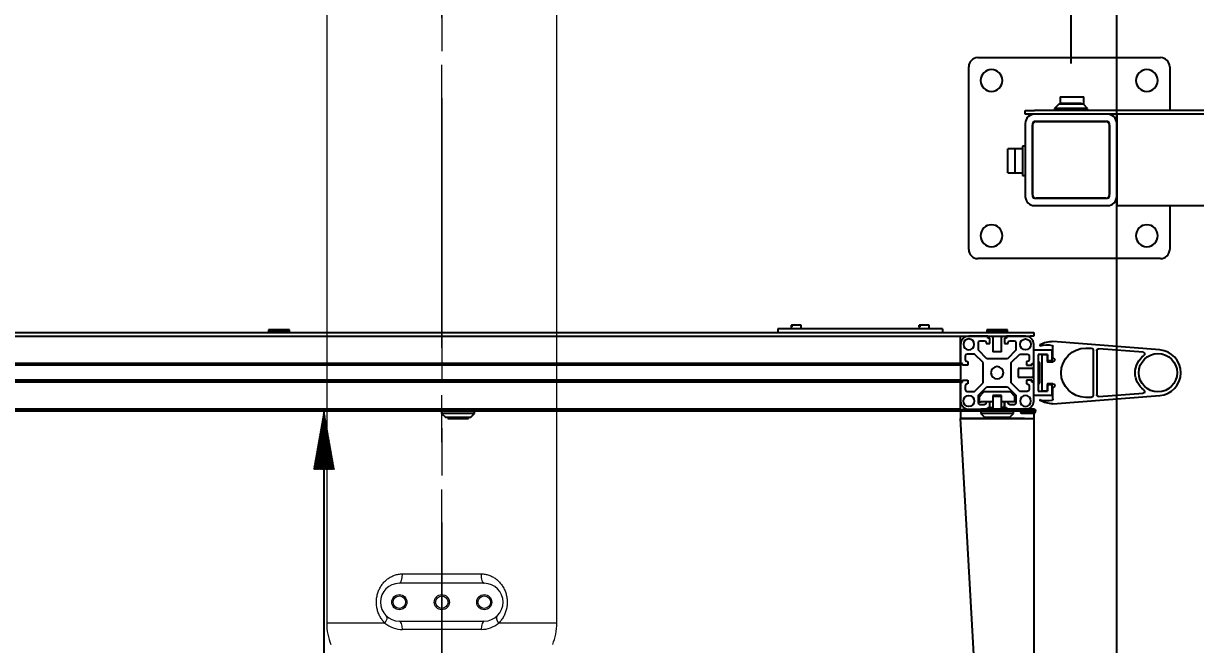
# Model space of a CAD drawing. Header units: millimetres. Extents: x 10462777 to 22643323, y 453826 to 1389191.
# Drawn here: x 11268911 to 11269532, y 585412 to 585741 of the extents above; entities that cross this region are included whole.
import ezdxf

# ---------------------------------------------------------------- set-up
doc = ezdxf.new("R2010")
doc.units = ezdxf.units.MM
doc.header["$LTSCALE"] = 200
doc.header["$MEASUREMENT"] = 0
doc.header["$PDMODE"] = 35
doc.header["$PDSIZE"] = -5
for name, pattern in [('CENTER', [2, 1.25, -0.25, 0.25, -0.25]), ('CENTER2', [1.125, 0.75, -0.125, 0.125, -0.125]), ('HIDDEN_KS1', [0.26, 0.18, -0.08])]:
    doc.linetypes.add(name, pattern=pattern)
doc.layers.get('DEFPOINTS').update_dxf_attribs({"linetype": 'CONTINUOUS'})
for name, color, linetype in [('1', 1, 'CENTER'), ('3', 3, 'HIDDEN_KS1'), ('DV1_DEFAULT', 7, 'CONTINUOUS')]:
    doc.layers.add(name, color=color, linetype=linetype)
doc.layers.add('LAYOUT', color=8, linetype='CONTINUOUS', lineweight=25)
doc.styles.add('iso-1', font='isocp.shx')
doc.styles.get("Standard").update_dxf_attribs({"font": 'SYMBOL'})
doc.dimstyles.get("Standard").update_dxf_attribs({"dimtxt": 1, "dimasz": 0.18, "dimexe": 0.18, "dimexo": 0.0625, "dimgap": 0.5, "dimtad": 1, "dimzin": 0, "dimdsep": 46, "dimtxsty": 'Standard', "dimcen": 0.09, "dimadec": 0, "dimazin": 0, "dimtfac": 1, "dimtofl": 0, "dimtmove": 2, "dimatfit": 3, "dimfxl": 1, "dimtolj": 1, "dimtzin": 0, "dimarcsym": 0})

# ---------------------------------------------------------------- blocks, each defined once
blk = doc.blocks.new('*D404')
at = {"layer": '1', "color": 152, "linetype": 'Continuous', "lineweight": -2, "transparency": 16777216}
for p, q in [((11268255.86, 585719.6), (11268255.86, 586115.66)), ((11269490.57, 585081.9), (11269490.57, 586115.66))]:
    blk.add_line(p, q, dxfattribs=at)
at = {"layer": '1', "color": 27, "linetype": 'Continuous', "lineweight": -2, "transparency": 16777216}
blk.add_line((11268286.6, 586084.92), (11269459.82, 586084.92), dxfattribs=at)
at = {"layer": '1', "color": 27, "linetype": 'Continuous', "transparency": 16777216}
for points in [[(11268286.6, 586090.04), (11268286.6, 586079.79), (11268255.86, 586084.92)], [(11269459.82, 586090.04), (11269459.82, 586079.79), (11269490.57, 586084.92)]]:
    blk.add_solid(points, dxfattribs=at)
at = {"layer": 'DEFPOINTS', "color": 0, "linetype": 'Continuous', "transparency": 16777216}
for p in [(11269490.57, 586084.92), (11268255.86, 585704.23), (11269490.57, 585066.53)]:
    blk.add_point(p, dxfattribs=at)
at = {"layer": '1', "color": 23, "linetype": 'Continuous', "lineweight": -3, "transparency": 16777216, "insert": (11268873.21, 586118.81), "char_height": 33.894, "attachment_point": 5, "style": 'iso-1'}
blk.add_mtext('\\A1;\\C23;1275', dxfattribs=at)
blk = doc.blocks.new('*D409')
at = {"layer": '1', "color": 152, "linetype": 'Continuous', "lineweight": -2, "transparency": 16777216}
for p, q in [((11269466.36, 585719.6), (11269466.36, 585956.41)), ((11269490.57, 585081.9), (11269490.57, 585956.41))]:
    blk.add_line(p, q, dxfattribs=at)
at = {"layer": '1', "color": 27, "linetype": 'Continuous', "lineweight": -2, "transparency": 16777216}
for p, q in [((11269435.61, 585925.66), (11269331.42, 585925.66)), ((11269490.57, 585925.66), (11269466.36, 585925.66)), ((11269521.32, 585925.66), (11269552.06, 585925.66))]:
    blk.add_line(p, q, dxfattribs=at)
at = {"layer": '1', "color": 27, "linetype": 'Continuous', "transparency": 16777216}
for points in [[(11269435.61, 585930.79), (11269435.61, 585920.54), (11269466.36, 585925.66)], [(11269521.32, 585930.79), (11269521.32, 585920.54), (11269490.57, 585925.66)]]:
    blk.add_solid(points, dxfattribs=at)
at = {"layer": 'DEFPOINTS', "color": 0, "linetype": 'Continuous', "transparency": 16777216}
for p in [(11269490.57, 585925.66), (11269466.36, 585704.23), (11269490.57, 585066.53)]:
    blk.add_point(p, dxfattribs=at)
at = {"layer": '1', "color": 23, "linetype": 'Continuous', "lineweight": -3, "transparency": 16777216, "insert": (11269368.14, 585959.56), "char_height": 33.894, "attachment_point": 5, "style": 'iso-1'}
blk.add_mtext('\\A1;\\C23;25', dxfattribs=at)
blk = doc.blocks.new('*D410')
at = {"layer": '1', "color": 152, "linetype": 'Continuous', "lineweight": -2, "transparency": 16777216}
for p, q in [((11269490.57, 585081.9), (11269490.57, 586115.66)), ((11269853.72, 585719.6), (11269853.72, 586115.66))]:
    blk.add_line(p, q, dxfattribs=at)
at = {"layer": '1', "color": 27, "linetype": 'Continuous', "lineweight": -2, "transparency": 16777216}
blk.add_line((11269822.97, 586084.92), (11269521.32, 586084.92), dxfattribs=at)
at = {"layer": '1', "color": 27, "linetype": 'Continuous', "transparency": 16777216}
for points in [[(11269521.32, 586090.04), (11269521.32, 586079.79), (11269490.57, 586084.92)], [(11269822.97, 586090.04), (11269822.97, 586079.79), (11269853.72, 586084.92)]]:
    blk.add_solid(points, dxfattribs=at)
at = {"layer": 'DEFPOINTS', "color": 0, "linetype": 'Continuous', "transparency": 16777216}
for p in [(11269490.57, 586084.92), (11269853.72, 585704.23), (11269490.57, 585066.53)]:
    blk.add_point(p, dxfattribs=at)
at = {"layer": '1', "color": 23, "linetype": 'Continuous', "lineweight": -3, "transparency": 16777216, "insert": (11269672.14, 586118.81), "char_height": 33.894, "attachment_point": 5, "style": 'iso-1'}
blk.add_mtext('\\A1;\\C23;375', dxfattribs=at)
blk = doc.blocks.new('r710ic')
at = {"layer": 'DV1_DEFAULT', "color": 7, "linetype": 'Continuous', "lineweight": 0}
for p, q in [((272928.46, 104293.63), (272522.87, 104293.63)), ((272928.46, 104293.63), (272928.46, 104262.76)), ((272907.37, 104255.13), (272907.37, 104232.63)), ((272927.37, 104210.13), (272927.37, 104255.13)), ((272902.37, 104211.83), (272902.37, 104253.42)), ((272931.81, 104253.43), (272931.81, 104211.83)), ((272907.37, 104232.63), (272907.37, 104210.13)), ((272928.46, 104202.5), (272928.46, 104171.63)), ((272522.87, 104171.63), (272928.46, 104171.63))]:
    blk.add_line(p, q, dxfattribs=at)
at = {"layer": 'DV1_DEFAULT', "color": 1, "linetype": 'CENTER2', "lineweight": 0}
for p, q in [((274132.55, 104232.63), (269847.55, 104232.63)), ((269950.18, 104232.63), (274235.19, 104232.63))]:
    blk.add_line(p, q, dxfattribs=at)
at = {"layer": 'DV1_DEFAULT', "color": 7, "linetype": 'Continuous', "lineweight": 0}
for centre, radius in [((272917.37, 104255.13), 4), ((272917.37, 104255.13), 3.32), ((272917.37, 104232.63), 4), ((272917.37, 104232.63), 3.32), ((272917.37, 104210.13), 4), ((272917.37, 104210.13), 3.32)]:
    blk.add_circle(centre, radius, dxfattribs=at)
for centre, radius, start, end in [((272928.46, 104263.63), 30, 67.70637, 90), ((272917.37, 104255.13), 10, 0, 180), ((272917.32, 104253.49), 14.49, 359.74913, 39.7754), ((272917.34, 104211.76), 14.47, 320.19608, 0.27939), ((272917.37, 104210.13), 10, 180, 0), ((272928.46, 104201.63), 30, 270, 292.29363)]:
    blk.add_arc(centre, radius, start, end, dxfattribs=at)
for centre, major_axis, ratio, start_param, end_param in [((272928.46, 104265.23), (-3.7, -3.37), 0.387213, 0, 1.231686), ((272902.37, 104255.13), (-5, 0), 0.340909, 1.570796, 3.141593), ((272932.37, 104255.13), (-5, 0), 0.342045, 0, 1.458813), ((272902.37, 104210.13), (-5, 0), 0.340909, 3.141593, 4.712389), ((272932.37, 104210.13), (-5, 0), 0.342045, 4.824372, 6.283185), ((272928.46, 104200.03), (3.7, -3.37), 0.387213, 1.909906, 3.141593)]:
    blk.add_ellipse(centre, major_axis=major_axis, ratio=ratio, start_param=start_param, end_param=end_param, dxfattribs=at)
for points, knots in [([(272902.37, 104253.42), (272902.37, 104254.15), (272902.43, 104254.86), (272902.66, 104256.25), (272902.84, 104256.93), (272903.18, 104257.93), (272903.31, 104258.26), (272903.59, 104258.91), (272903.74, 104259.22), (272904.23, 104260.15), (272904.6, 104260.74), (272905.45, 104261.86), (272905.91, 104262.4), (272906.92, 104263.4), (272907.46, 104263.86), (272908.33, 104264.49), (272908.62, 104264.69), (272909.24, 104265.08), (272909.56, 104265.26), (272910.53, 104265.78), (272911.2, 104266.08), (272912.59, 104266.58), (272913.31, 104266.79), (272914.42, 104267.02), (272914.8, 104267.09), (272915.56, 104267.19), (272915.93, 104267.23), (272917.07, 104267.3), (272917.83, 104267.3), (272918.97, 104267.21), (272919.36, 104267.17), (272920.11, 104267.06), (272920.49, 104266.99), (272921.59, 104266.75), (272922.31, 104266.53), (272923.36, 104266.14), (272923.7, 104266), (272924.37, 104265.69), (272924.7, 104265.52), (272925.66, 104265), (272926.27, 104264.6), (272927.13, 104263.95), (272927.41, 104263.73), (272927.95, 104263.26), (272928.21, 104263.01), (272928.46, 104262.76)], [0, 0, 0, 0, 0.0625, 0.0625, 0.125, 0.125, 0.15625, 0.15625, 0.1875, 0.1875, 0.25, 0.25, 0.3125, 0.3125, 0.375, 0.375, 0.40625, 0.40625, 0.4375, 0.4375, 0.5, 0.5, 0.5625, 0.5625, 0.59375, 0.59375, 0.625, 0.625, 0.6875, 0.6875, 0.71875, 0.71875, 0.75, 0.75, 0.8125, 0.8125, 0.84375, 0.84375, 0.875, 0.875, 0.9375, 0.9375, 0.96875, 0.96875, 1, 1, 1, 1]), ([(272928.46, 104202.5), (272927.96, 104201.99), (272927.43, 104201.53), (272926.57, 104200.88), (272926.28, 104200.68), (272925.67, 104200.28), (272925.36, 104200.09), (272924.39, 104199.56), (272923.72, 104199.26), (272922.34, 104198.74), (272921.63, 104198.52), (272920.52, 104198.27), (272920.14, 104198.2), (272919.39, 104198.09), (272919.01, 104198.05), (272917.88, 104197.96), (272917.12, 104197.95), (272915.98, 104198.02), (272915.59, 104198.06), (272914.84, 104198.16), (272914.46, 104198.23), (272913.35, 104198.46), (272912.63, 104198.66), (272911.58, 104199.04), (272911.23, 104199.18), (272910.55, 104199.48), (272910.22, 104199.64), (272909.25, 104200.16), (272908.64, 104200.54), (272907.48, 104201.39), (272906.92, 104201.86), (272905.92, 104202.85), (272905.46, 104203.38), (272904.82, 104204.22), (272904.63, 104204.51), (272904.25, 104205.1), (272904.07, 104205.41), (272903.58, 104206.34), (272903.3, 104206.98), (272902.84, 104208.3), (272902.67, 104208.98), (272902.49, 104210.04), (272902.44, 104210.39), (272902.38, 104211.11), (272902.37, 104211.47), (272902.37, 104211.83)], [0, 0, 0, 0, 0.0625, 0.0625, 0.09375, 0.09375, 0.125, 0.125, 0.1875, 0.1875, 0.25, 0.25, 0.28125, 0.28125, 0.3125, 0.3125, 0.375, 0.375, 0.40625, 0.40625, 0.4375, 0.4375, 0.5, 0.5, 0.53125, 0.53125, 0.5625, 0.5625, 0.625, 0.625, 0.6875, 0.6875, 0.75, 0.75, 0.78125, 0.78125, 0.8125, 0.8125, 0.875, 0.875, 0.9375, 0.9375, 0.96875, 0.96875, 1, 1, 1, 1])]:
    blk.add_open_spline(points, degree=3, knots=knots, dxfattribs=at)
at = {"layer": 'LAYOUT', "color": 3}
blk.add_circle((272041.37, 104232.63), 2050.12, dxfattribs=at)

msp = doc.modelspace()

# ---------------------------------------------------------------- hatches: boundary and pattern name
at = {"layer": '1', "linetype": 'Continuous'}
h = msp.add_hatch(dxfattribs=at)
h.set_pattern_fill('ANSI31', color=27, scale=0.19368, angle=45, style=0, pattern_type=0)
h.set_pattern_definition([(45, (11264546.22931, 582402.56258), (-0.1369525464, 0.1369525464), [])])
h.paths.add_polyline_path([(11269070.58714, 585535.35656), (11269076.00862, 585504.60986), (11269065.16566, 585504.60982)], flags=0)

# ---------------------------------------------------------------- linework, layer by layer
at = {"layer": '1', "color": 27, "linetype": 'Continuous'}
msp.add_line((11269070.58714, 584566.95582), (11269070.58714, 585535.35656), dxfattribs=at)
at = {"layer": '3', "color": 252, "linetype": 'Continuous'}
for p, q in [((11269416.97026, 585722.74598), (11269513.81034, 585722.74598)), ((11269412.12826, 585621.0639), (11269412.12826, 585717.90397)), ((11269518.65234, 585717.90397), (11269518.65234, 585694.66084)), ((11269442.14868, 585692.72555), (11269442.14868, 585694.66236)), ((11269442.14868, 585694.66236), (11269446.99069, 585694.66236)), ((11269446.99069, 585692.72555), (11269442.14868, 585692.72555)), ((11269873.08701, 585694.66236), (11269446.99069, 585694.66236)), ((11269873.08701, 585692.72555), (11269446.99069, 585692.72555)), ((11269485.72672, 585692.72555), (11269446.99069, 585692.72555)), ((11269490.56872, 585692.72555), (11269490.56872, 585687.88355)), ((11269442.14868, 585687.88355), (11269442.14868, 585649.14752)), ((11269446.02229, 585687.88355), (11269446.02229, 585649.14752)), ((11269446.02229, 585650.11592), (11269446.02229, 585686.91515)), ((11269485.72672, 585688.85195), (11269446.99069, 585688.85195)), ((11269447.95909, 585688.85195), (11269484.75832, 585688.85195)), ((11269486.69512, 585649.14752), (11269486.69512, 585687.88355)), ((11269486.69512, 585686.91515), (11269486.69512, 585650.11592)), ((11269490.56872, 585687.88355), (11269490.56872, 585649.14752)), ((11269490.56872, 585649.14752), (11269490.56872, 585687.88355)), ((11269446.99069, 585648.17912), (11269485.72672, 585648.17912)), ((11269484.75832, 585648.17912), (11269447.95909, 585648.17912)), ((11269490.56872, 585649.14752), (11269490.56872, 585644.30552)), ((11269446.99069, 585644.30552), (11269485.72672, 585644.30552)), ((11269490.56872, 585644.30552), (11269692.55593, 585644.30552)), ((11269518.65234, 585644.30552), (11269518.65234, 585621.0639)), ((11269513.81034, 585616.2219), (11269416.97026, 585616.2219)), ((11269398.17716, 585578.93847), (11269311.02109, 585578.93847)), ((11269311.02109, 585578.93847), (11269311.02109, 585577.00166)), ((11269398.17716, 585578.93847), (11269398.17716, 585577.00166)), ((11268280.07522, 585577.00166), (11269444.66039, 585577.00166)), ((11268280.07522, 585575.06486), (11269444.66039, 585575.06486)), ((11269407.86117, 585570.70706), (11269407.86117, 585575.06486)), ((11269422.29034, 585575.06486), (11269412.21897, 585575.06486)), ((11269418.27147, 585572.64386), (11269420.35353, 585572.64386)), ((11269422.29034, 585574.09646), (11269422.29034, 585575.06486)), ((11269423.25874, 585574.09646), (11269422.29034, 585574.09646)), ((11269423.25874, 585571.19126), (11269423.25874, 585574.09646)), ((11269431.19962, 585574.09646), (11269431.19962, 585571.19126)), ((11269432.16802, 585574.09646), (11269431.19962, 585574.09646)), ((11269432.16802, 585575.06486), (11269432.16802, 585574.09646)), ((11269442.23939, 585575.06486), (11269432.16802, 585575.06486)), ((11269434.10483, 585572.64386), (11269436.18689, 585572.64386)), ((11269444.66039, 585577.00166), (11269446.59719, 585577.00166)), ((11269446.59719, 585575.06486), (11269444.66039, 585575.06486)), ((11269446.59719, 585577.00166), (11269446.59719, 585575.06486)), ((11269513.39146, 585567.76507), (11269456.7654, 585572.18984)), ((11269407.86117, 585570.70706), (11269407.86117, 585560.63569)), ((11269407.86117, 585560.63569), (11269407.86117, 585570.70706)), ((11269417.30307, 585567.67724), (11269417.30307, 585571.67546)), ((11269421.82678, 585563.15353), (11269417.30307, 585567.67724)), ((11269421.32194, 585571.67546), (11269421.32194, 585571.19126)), ((11269421.32194, 585571.19126), (11269423.25874, 585571.19126)), ((11269431.19962, 585571.19126), (11269433.13642, 585571.19126)), ((11269437.15529, 585567.67724), (11269432.63158, 585563.15353)), ((11269433.13642, 585571.19126), (11269433.13642, 585571.67546)), ((11269437.15529, 585571.67546), (11269437.15529, 585567.67724)), ((11269446.59719, 585560.63569), (11269446.59719, 585570.70706)), ((11269446.59719, 585543.59184), (11269446.59719, 585567.80186)), ((11269446.59719, 585567.80186), (11269456.2812, 585567.80186)), ((11269456.2812, 585567.80186), (11269456.2812, 585561.99145)), ((11269456.7654, 585563.53648), (11269456.7654, 585569.73031)), ((11269474.19662, 585568.77026), (11269477.10182, 585568.77026)), ((11269478.07022, 585567.80186), (11269478.07022, 585543.59184)), ((11269480.00702, 585567.384), (11269480.00702, 585544.00969)), ((11269504.52345, 585566.51531), (11269481.05086, 585568.34946)), ((11269407.86117, 585560.63569), (11268303.88432, 585560.63569)), ((11269407.86117, 585559.66729), (11268303.88432, 585559.66729)), ((11269408.82957, 585560.63569), (11269407.86117, 585560.63569)), ((11269407.86117, 585560.63569), (11269407.86117, 585559.66729)), ((11269407.86117, 585559.66727), (11269407.86117, 585551.72642)), ((11269408.82957, 585559.66729), (11269408.82957, 585560.63569)), ((11269411.73477, 585559.66729), (11269408.82957, 585559.66729)), ((11269410.28217, 585564.65456), (11269410.28217, 585562.57249)), ((11269415.24878, 585565.62296), (11269411.25057, 585565.62296)), ((11269411.25057, 585561.60409), (11269411.73477, 585561.60409)), ((11269411.73477, 585561.60409), (11269411.73477, 585559.66729)), ((11269419.77249, 585561.09925), (11269415.24878, 585565.62296)), ((11269419.77249, 585550.29445), (11269419.77249, 585561.09925)), ((11269432.63158, 585563.15353), (11269421.82678, 585563.15353)), ((11269434.68587, 585561.09925), (11269439.20958, 585565.62296)), ((11269434.68587, 585550.29445), (11269434.68587, 585561.09925)), ((11269439.20958, 585565.62296), (11269443.20779, 585565.62296)), ((11269442.72359, 585561.60409), (11269442.72359, 585559.66729)), ((11269443.20779, 585561.60409), (11269442.72359, 585561.60409)), ((11269442.72359, 585559.66729), (11269445.62879, 585559.66729)), ((11269444.17619, 585564.65456), (11269444.17619, 585562.57249)), ((11269445.62879, 585559.66729), (11269445.62879, 585560.63569)), ((11269445.62879, 585560.63569), (11269446.59719, 585560.63569)), ((11269449.0182, 585565.38086), (11269449.0182, 585546.01284)), ((11269453.8602, 585565.38086), (11269449.0182, 585565.38086)), ((11269450.955, 585565.38086), (11269450.955, 585546.01284)), ((11269450.955, 585565.38086), (11269453.8602, 585565.38086)), ((11269453.8602, 585565.38086), (11269453.8602, 585561.60409)), ((11269453.8602, 585561.99145), (11269453.8602, 585565.38086)), ((11269456.2812, 585561.99145), (11269453.8602, 585561.99145)), ((11269453.95704, 585561.50725), (11269456.7654, 585561.50725)), ((11269407.86117, 585551.72641), (11268303.88432, 585551.72641)), ((11269407.86117, 585550.758), (11268303.88432, 585550.758)), ((11269407.86117, 585551.72641), (11269407.86117, 585550.758)), ((11269407.86117, 585550.758), (11269407.86117, 585540.68664)), ((11269407.86117, 585550.758), (11269408.82957, 585550.758)), ((11269407.86117, 585540.68664), (11269407.86117, 585550.758)), ((11269408.82957, 585550.758), (11269408.82957, 585551.72641)), ((11269408.82957, 585551.72641), (11269411.73477, 585551.72641)), ((11269410.28217, 585548.8212), (11269410.28217, 585546.73914)), ((11269411.73477, 585549.7896), (11269411.25057, 585549.7896)), ((11269411.73477, 585551.72641), (11269411.73477, 585549.7896)), ((11269415.24878, 585545.77074), (11269419.77249, 585550.29445)), ((11269417.30307, 585543.71645), (11269421.82678, 585548.24016)), ((11269421.82678, 585548.24016), (11269432.63158, 585548.24016)), ((11269432.63158, 585548.24016), (11269437.15529, 585543.71645)), ((11269439.20958, 585545.77074), (11269434.68587, 585550.29445)), ((11269442.72359, 585551.72641), (11269442.72359, 585549.7896)), ((11269445.62879, 585551.72641), (11269442.72359, 585551.72641)), ((11269442.72359, 585549.7896), (11269443.20779, 585549.7896)), ((11269444.17619, 585548.8212), (11269444.17619, 585546.73914)), ((11269445.62879, 585550.758), (11269445.62879, 585551.72641)), ((11269446.59719, 585550.758), (11269445.62879, 585550.758)), ((11269446.59719, 585540.68664), (11269446.59719, 585550.758)), ((11269453.8602, 585549.7896), (11269453.8602, 585546.01284)), ((11269453.8602, 585546.01284), (11269453.8602, 585549.40224)), ((11269453.8602, 585549.40224), (11269456.2812, 585549.40224)), ((11269456.7654, 585549.88644), (11269453.95704, 585549.88644)), ((11269456.2812, 585549.40224), (11269456.2812, 585543.59184)), ((11269456.7654, 585541.66339), (11269456.7654, 585547.85721)), ((11269411.25057, 585545.77074), (11269415.24878, 585545.77074)), ((11269417.30307, 585539.71824), (11269417.30307, 585543.71645)), ((11269417.78727, 585543.10764), (11269418.75567, 585544.07604)), ((11269417.78727, 585540.20244), (11269417.78727, 585543.10764)), ((11269420.20827, 585545.52864), (11269418.75567, 585544.07604)), ((11269434.25009, 585545.52864), (11269420.20827, 585545.52864)), ((11269436.67109, 585543.10764), (11269434.25009, 585545.52864)), ((11269436.67109, 585540.20244), (11269436.67109, 585543.10764)), ((11269437.15529, 585543.71645), (11269437.15529, 585539.71824)), ((11269443.20779, 585545.77074), (11269439.20958, 585545.77074)), ((11269456.2812, 585543.59184), (11269446.59719, 585543.59184)), ((11269449.0182, 585546.01284), (11269453.8602, 585546.01284)), ((11269453.8602, 585546.01284), (11269450.955, 585546.01284)), ((11269456.7654, 585539.20386), (11269513.39146, 585543.62863)), ((11269477.10182, 585542.62344), (11269474.19662, 585542.62344)), ((11269481.05086, 585543.04423), (11269504.52345, 585544.87839)), ((11269446.59719, 585535.35656), (11268280.08254, 585535.35656)), ((11269407.86117, 585536.32883), (11268303.88432, 585536.32883)), ((11269407.86117, 585536.32883), (11269407.86117, 585540.68664)), ((11269407.86117, 585536.32883), (11269407.86117, 585535.82898)), ((11269446.59719, 585535.84264), (11269407.86117, 585535.84264)), ((11269446.59719, 585535.82898), (11269407.86117, 585535.82898)), ((11269407.86117, 585535.35656), (11269407.86117, 585531.48296)), ((11269408.82957, 585536.32495), (11269408.82957, 585536.32883)), ((11269408.82957, 585536.32883), (11269412.21889, 585536.32883)), ((11269408.82957, 585535.84264), (11269408.82957, 585536.32496)), ((11269408.82957, 585536.32496), (11269418.51357, 585536.32496)), ((11269412.21897, 585536.32883), (11269422.29034, 585536.32883)), ((11269417.78727, 585540.20244), (11269418.75567, 585540.20244)), ((11269420.35353, 585538.74984), (11269418.27147, 585538.74984)), ((11269446.59719, 585536.32496), (11269418.51357, 585536.32496)), ((11269421.32206, 585540.20244), (11269418.75567, 585540.20244)), ((11269421.32194, 585540.20244), (11269421.32194, 585539.71824)), ((11269423.25874, 585540.20244), (11269421.32194, 585540.20244)), ((11269422.29034, 585537.29723), (11269423.25874, 585537.29723)), ((11269422.29034, 585536.32883), (11269422.29034, 585537.29723)), ((11269422.29038, 585536.32883), (11269424.32425, 585536.32883)), ((11269423.25874, 585537.29723), (11269423.25874, 585540.20244)), ((11269424.9183, 585540.20244), (11269423.25888, 585540.20244)), ((11269423.35558, 585537.29723), (11269423.35558, 585540.20244)), ((11269423.35558, 585537.29723), (11269424.91801, 585537.29723)), ((11269424.32398, 585537.29723), (11269424.32398, 585536.3249)), ((11269424.91809, 585537.29723), (11269424.91809, 585536.3249)), ((11269431.19961, 585540.20244), (11269429.54019, 585540.20244)), ((11269429.54027, 585537.29723), (11269429.54027, 585536.3249)), ((11269431.10278, 585540.20244), (11269429.54033, 585540.20244)), ((11269431.10278, 585537.29723), (11269429.54033, 585537.29723)), ((11269430.13438, 585536.3249), (11269430.13438, 585537.29723)), ((11269430.13449, 585536.32883), (11269432.16836, 585536.32883)), ((11269431.10278, 585537.29723), (11269431.10278, 585540.20244)), ((11269431.19962, 585540.20244), (11269431.19962, 585537.29723)), ((11269433.13642, 585540.20244), (11269431.19962, 585540.20244)), ((11269431.19962, 585537.29723), (11269432.16802, 585537.29723)), ((11269432.16802, 585537.29723), (11269432.16802, 585536.32883)), ((11269432.16802, 585536.32883), (11269442.23939, 585536.32883)), ((11269436.67109, 585540.20244), (11269433.13615, 585540.20244)), ((11269433.13642, 585539.71824), (11269433.13642, 585540.20244)), ((11269436.18689, 585538.74984), (11269434.10483, 585538.74984)), ((11269446.32759, 585535.26359), (11269440.05685, 585535.26359)), ((11269446.32759, 585534.77939), (11269440.05685, 585534.77939)), ((11269440.05685, 585534.77552), (11269446.59719, 585534.77552)), ((11269442.23897, 585536.32883), (11269446.59719, 585536.32883)), ((11269446.32759, 585534.77939), (11269446.32759, 585535.26359)), ((11269446.59719, 585535.84264), (11269446.59719, 585535.82898)), ((11269446.59719, 585535.35656), (11269446.59719, 585535.82898)), ((11269446.59719, 585535.35656), (11269446.59719, 585534.77552)), ((11269421.73865, 585531.48296), (11269407.86117, 585531.48296)), ((11269431.81442, 585105.11504), (11269407.86117, 585531.48296)), ((11269407.86117, 585531.48296), (11269421.73889, 585531.48296)), ((11269441.75519, 585531.48296), (11269432.71979, 585531.48296)), ((11269432.71992, 585531.48296), (11269443.69199, 585531.48296)), ((11269440.05685, 585534.29132), (11269446.59719, 585534.29132)), ((11269441.75519, 585531.48296), (11269443.69202, 585531.48296)), ((11269443.69199, 585531.48296), (11269446.59719, 585531.48296)), ((11269446.59719, 585534.29132), (11269446.59719, 585531.48296)), ((11269446.59719, 585531.48296), (11269446.59719, 585100.54463))]:
    msp.add_line(p, q, dxfattribs=at)
at = {"layer": '3', "color": 60, "linetype": 'Continuous'}
for p, q in [((11269459.822, 585698.05176), (11269457.6431, 585695.87286)), ((11269466.3587, 585698.05176), (11269459.822, 585698.05176)), ((11269460.5483, 585702.0222), (11269460.5483, 585698.05176)), ((11269460.5483, 585702.0222), (11269473.13751, 585702.0222)), ((11269460.86787, 585698.55533), (11269460.86787, 585698.05175)), ((11269460.86787, 585698.55533), (11269471.84953, 585698.55533)), ((11269472.89541, 585698.05176), (11269466.3587, 585698.05176)), ((11269471.84953, 585698.05175), (11269471.84953, 585698.55533)), ((11269475.07431, 585695.87286), (11269472.89541, 585698.05176)), ((11269473.13751, 585697.80966), (11269473.13751, 585702.0222)), ((11269457.6431, 585695.87286), (11269457.6431, 585694.66236)), ((11269466.3587, 585695.87286), (11269457.6431, 585695.87286)), ((11269475.07431, 585695.87286), (11269466.3587, 585695.87286)), ((11269475.07431, 585694.66236), (11269475.07431, 585695.87286)), ((11269436.72564, 585674.32594), (11269432.85204, 585674.32594)), ((11269432.85204, 585661.73673), (11269432.85204, 585674.32594)), ((11269440.59924, 585674.32594), (11269436.72564, 585674.32594)), ((11269436.72564, 585661.73673), (11269436.72564, 585674.32594)), ((11269442.14868, 585675.77854), (11269440.59924, 585675.77854)), ((11269440.59924, 585675.77854), (11269440.59924, 585663.79405)), ((11269432.85204, 585661.73673), (11269436.72564, 585661.73673)), ((11269436.72564, 585661.73673), (11269440.59924, 585661.73673)), ((11269440.59924, 585663.79405), (11269440.59924, 585660.28413)), ((11269440.59924, 585660.28413), (11269442.14868, 585660.28413)), ((11269041.15686, 585578.42521), (11269041.15686, 585577.40839)), ((11269048.74436, 585578.42521), (11269041.15686, 585578.42521)), ((11269052.13852, 585578.42521), (11269048.74436, 585578.42521)), ((11269052.13852, 585577.40839), (11269052.13852, 585578.42521)), ((11269318.09271, 585580.87527), (11269318.042, 585578.93847)), ((11269318.09271, 585580.87527), (11269318.16944, 585580.87527)), ((11269318.44631, 585580.10055), (11269318.15049, 585580.10055)), ((11269318.4653, 585580.87527), (11269318.16944, 585580.87527)), ((11269323.31748, 585580.87527), (11269318.46527, 585580.87527)), ((11269323.3682, 585578.93847), (11269323.31748, 585580.87527)), ((11269385.88077, 585580.87527), (11269385.83005, 585578.93847)), ((11269385.88077, 585580.87527), (11269385.9575, 585580.87527)), ((11269386.23437, 585580.10055), (11269385.93854, 585580.10055)), ((11269386.25335, 585580.87527), (11269385.9575, 585580.87527)), ((11269391.10554, 585580.87527), (11269386.25332, 585580.87527)), ((11269391.15625, 585578.93847), (11269391.10554, 585580.87527)), ((11269421.73835, 585578.42521), (11269421.73835, 585577.40839)), ((11269429.31548, 585578.42521), (11269421.73835, 585578.42521)), ((11269432.72001, 585578.42521), (11269429.31548, 585578.42521)), ((11269432.72001, 585577.40839), (11269432.72001, 585578.42521)), ((11269041.15686, 585577.40839), (11269041.56361, 585577.00164)), ((11269048.74436, 585577.40839), (11269041.15686, 585577.40839)), ((11269052.13852, 585577.40839), (11269048.74436, 585577.40839)), ((11269051.73177, 585577.00164), (11269052.13852, 585577.40839)), ((11269421.73835, 585577.40839), (11269422.1451, 585577.00164)), ((11269429.31548, 585577.40839), (11269421.73835, 585577.40839)), ((11269424.08186, 585575.06488), (11269424.32398, 585574.82276)), ((11269430.13438, 585574.82276), (11269424.32398, 585574.82276)), ((11269424.91803, 585574.82276), (11269424.91803, 585566.80441)), ((11269432.72001, 585577.40839), (11269429.31548, 585577.40839)), ((11269429.54033, 585566.80441), (11269429.54033, 585574.82276)), ((11269430.13438, 585574.82276), (11269430.3765, 585575.06488)), ((11269432.31326, 585577.00164), (11269432.72001, 585577.40839)), ((11269429.54033, 585566.80441), (11269424.91803, 585566.80441)), ((11269449.90913, 585561.18768), (11269449.0182, 585561.18768)), ((11269449.90913, 585550.20602), (11269449.90913, 585561.18768)), ((11269446.30667, 585558.008), (11269438.28832, 585558.008)), ((11269438.28832, 585558.008), (11269438.28832, 585553.3857)), ((11269446.59723, 585558.89261), (11269446.30667, 585558.60205)), ((11269446.30667, 585558.60205), (11269446.30667, 585552.79165)), ((11269438.28832, 585553.3857), (11269446.30667, 585553.3857)), ((11269446.30667, 585552.79165), (11269446.59723, 585552.50109)), ((11269449.0182, 585550.20602), (11269449.90913, 585550.20602)), ((11269424.91803, 585543.5686), (11269424.91803, 585543.08436)), ((11269429.54033, 585543.5686), (11269424.91803, 585543.5686)), ((11269424.91803, 585543.0844), (11269424.91803, 585536.32505)), ((11269429.54033, 585543.0844), (11269424.91803, 585543.0844)), ((11269429.54033, 585543.08436), (11269429.54033, 585543.5686)), ((11269429.54033, 585536.32505), (11269429.54033, 585543.0844)), ((11269132.83535, 585535.35656), (11269132.83535, 585534.14606)), ((11269150.26657, 585534.14606), (11269150.26657, 585535.35656)), ((11269418.51357, 585535.35656), (11269418.51357, 585534.14606)), ((11269435.94479, 585534.14606), (11269435.94479, 585535.35656)), ((11269132.83535, 585534.14606), (11269135.01426, 585531.96716)), ((11269150.26657, 585534.14606), (11269132.83535, 585534.14606)), ((11269148.08767, 585531.96716), (11269135.01426, 585531.96716)), ((11269136.06013, 585531.96717), (11269136.06013, 585531.46359)), ((11269136.06013, 585531.46359), (11269147.04179, 585531.46359)), ((11269147.04179, 585531.46359), (11269147.04179, 585531.96717)), ((11269148.08767, 585531.96716), (11269150.26657, 585534.14606)), ((11269418.51357, 585534.14606), (11269420.69248, 585531.96716)), ((11269435.94479, 585534.14606), (11269418.51357, 585534.14606)), ((11269433.76589, 585531.96716), (11269420.69248, 585531.96716)), ((11269421.73835, 585531.96717), (11269421.73835, 585531.46359)), ((11269421.73835, 585531.46359), (11269432.72001, 585531.46359)), ((11269432.72001, 585531.46359), (11269432.72001, 585531.96717)), ((11269433.76589, 585531.96716), (11269435.94479, 585534.14606))]:
    msp.add_line(p, q, dxfattribs=at)
at = {"layer": '3', "color": 252, "linetype": 'Continuous', "extrusion": (0, 0, -1)}
for centre, radius in [((-11269424.23327, 585710.64097), 5.8104), ((-11269506.54733, 585710.64097), 5.8104), ((-11269424.23327, 585628.3269), 5.8104), ((-11269506.54733, 585628.3269), 5.8104), ((-11269412.21897, 585570.70706), 2.9052), ((-11269427.22918, 585555.69685), 3.29256), ((-11269442.23939, 585540.68664), 2.9052)]:
    msp.add_circle(centre, radius, dxfattribs=at)
at = {"layer": '3', "color": 252, "linetype": 'Continuous'}
for centre, radius in [((11269442.23939, 585570.70706), 2.9052), ((11269512.44845, 585555.69685), 10.16821), ((11269412.21897, 585540.68664), 2.9052)]:
    msp.add_circle(centre, radius, dxfattribs=at)
for centre, radius, start, end in [((11269416.97026, 585717.90397), 4.842, 90, 180), ((11269513.81034, 585717.90397), 4.842, 0, 90), ((11269446.99069, 585687.88355), 4.842, 90, 180), ((11269485.72672, 585687.88355), 4.842, 0, 90), ((11269446.99069, 585687.88355), 0.9684, 90, 180), ((11269447.95909, 585686.91515), 1.9368, 90, 180), ((11269484.75832, 585686.91515), 1.9368, 0, 90), ((11269485.72672, 585687.88355), 0.9684, 0, 90), ((11269446.99069, 585649.14752), 4.842, 180, 270), ((11269447.95909, 585650.11592), 1.9368, 180, 270), ((11269446.99069, 585649.14752), 0.9684, 180, 270), ((11269484.75832, 585650.11592), 1.9368, 270, 0), ((11269485.72672, 585649.14752), 4.842, 270, 0), ((11269485.72672, 585649.14752), 0.9684, 270, 0), ((11269416.97026, 585621.0639), 4.842, 180, 270), ((11269513.81034, 585621.0639), 4.842, 270, 0), ((11269412.21897, 585570.70706), 4.3578, 90, 180), ((11269442.23939, 585570.70706), 4.3578, 0, 90), ((11269457.21335, 585555.69685), 16.49907, 91.55575067, 116.3630629), ((11269449.99432, 585570.26306), 0.2421, 116.3630629, 283.97044386), ((11269512.44845, 585555.69685), 12.10501, 274.46801897, 85.53198103), ((11269411.25057, 585564.65456), 0.9684, 90, 180), ((11269411.25057, 585562.57249), 0.9684, 180, 270), ((11269456.86224, 585563.53648), 0.09684, 180, 264.78409135), ((11269411.25057, 585548.8212), 0.9684, 90, 180), ((11269456.86224, 585547.85721), 0.09684, 95.21590865, 180), ((11269411.25057, 585546.73914), 0.9684, 180, 270), ((11269449.99432, 585541.13063), 0.2421, 76.02955614, 243.6369371), ((11269453.6181, 585555.69685), 14.76811, 256.02955614, 280.74513865), ((11269412.21897, 585540.68664), 4.3578, 180, 270), ((11269440.05685, 585534.77746), 0.48614, 90, 270), ((11269440.05685, 585534.77746), 0.00194, 90, 270), ((11269442.23939, 585540.68664), 4.3578, 270, 0), ((11269446.59719, 585535.30814), 1.01682, 270, 90), ((11269446.59719, 585535.30814), 0.53262, 270, 90)]:
    msp.add_arc(centre, radius, start, end, dxfattribs=at)
at = {"layer": '3', "color": 252, "linetype": 'Continuous', "extrusion": (0, 0, -1)}
for centre, radius, start, end in [((-11269418.27147, 585571.67546), 0.9684, 0, 90), ((-11269420.35353, 585571.67546), 0.9684, 90, 180), ((-11269434.10483, 585571.67546), 0.9684, 0, 90), ((-11269436.18689, 585571.67546), 0.9684, 90, 180), ((-11269453.6181, 585555.69685), 14.76811, 76.02955614, 100.74513865), ((-11269456.2812, 585569.73031), 0.4842, 100.74513865, 180), ((-11269474.19662, 585555.69685), 13.07341, 270, 90), ((-11269477.10182, 585567.80186), 0.9684, 90, 180), ((-11269480.97542, 585567.384), 0.9684, 0, 94.46801897), ((-11269504.44801, 585565.54985), 0.9684, 94.46801897, 234.48475884), ((-11269443.20779, 585564.65456), 0.9684, 90, 180), ((-11269443.20779, 585562.57249), 0.9684, 180, 270), ((-11269453.95704, 585561.60409), 0.09684, 270, 0), ((-11269456.7654, 585562.47565), 0.9684, 95.21590865, 270), ((-11269511.48004, 585555.69685), 11.13661, 305.51524116, 54.48475884), ((-11269443.20779, 585548.8212), 0.9684, 90, 180), ((-11269453.95704, 585549.7896), 0.09684, 0, 90), ((-11269456.7654, 585548.91804), 0.9684, 90, 264.78409135), ((-11269443.20779, 585546.73914), 0.9684, 180, 270), ((-11269456.2812, 585541.66339), 0.4842, 180, 259.25486135), ((-11269477.10182, 585543.59184), 0.9684, 180, 270), ((-11269480.97542, 585544.00969), 0.9684, 265.53198103, 0), ((-11269504.44801, 585545.84384), 0.9684, 125.51524116, 265.53198103), ((-11269418.27147, 585539.71824), 0.9684, 270, 0), ((-11269420.35353, 585539.71824), 0.9684, 180, 270), ((-11269434.10483, 585539.71824), 0.9684, 270, 0), ((-11269436.18689, 585539.71824), 0.9684, 180, 270), ((-11269446.59719, 585535.31201), 1.01682, 90, 180.10661691), ((-11269446.59719, 585535.31201), 0.53262, 180.20813784, 270), ((-11269457.21335, 585555.69685), 16.49907, 271.55575067, 296.3630629)]:
    msp.add_arc(centre, radius, start, end, dxfattribs=at)
at = {"layer": '3', "color": 60, "linetype": 'Continuous'}
for points in [[(11269318.15049, 585580.10055), (11269318.15681, 585580.35879), (11269318.16312, 585580.61703), (11269318.16944, 585580.87527)], [(11269318.46527, 585580.87527), (11269318.45895, 585580.61703), (11269318.45263, 585580.35879), (11269318.44631, 585580.10055)], [(11269385.93854, 585580.10055), (11269385.94486, 585580.35879), (11269385.95118, 585580.61703), (11269385.9575, 585580.87527)], [(11269386.25332, 585580.87527), (11269386.247, 585580.61703), (11269386.24068, 585580.35879), (11269386.23437, 585580.10055)]]:
    msp.add_open_spline(points, degree=3, dxfattribs=at)

# ---------------------------------------------------------------- block references
at = {"layer": 'LAYOUT', "color": 2, "rotation": 270}
msp.add_blockref('r710ic', (11164900.28186, 858351.4113, 0), dxfattribs=at)

# ---------------------------------------------------------------- dimensions: what is measured, and where the dimension line sits
at = {"layer": '1', "color": 27, "linetype": 'Continuous', "lineweight": -3}
for base, p1, text, override, picture, middle in [((11269490.56872, 586084.91669), (11268255.85777, 585704.22531), '\\C23;1275', {"dimtxt": 33.894026, "dimasz": 30.746724, "dimexe": 30.746724, "dimexo": 15.373362, "dimgap": 16.947013, "dimtad": 1, "dimtih": 0, "dimdec": 0, "dimzin": 8, "dimtxsty": 'iso-1', "dimsah": 1, "dimclrd": 27, "dimclre": 152, "dimclrt": 23, "dimtm": -0.005, "dimtdec": 3, "dimtofl": 1, "dimtmove": 0}, '*D404', (11268873.21325, 586084.91669)), ((11269490.56872, 586084.91669), (11269853.719, 585704.22531), '\\C23;375', {"dimtxt": 33.894026, "dimasz": 30.746724, "dimexe": 30.746724, "dimexo": 15.373362, "dimgap": 16.947013, "dimtad": 1, "dimtih": 0, "dimdec": 2, "dimzin": 8, "dimtxsty": 'iso-1', "dimsah": 1, "dimclrd": 27, "dimclre": 152, "dimclrt": 23, "dimtm": -0.005, "dimtdec": 3, "dimtofl": 1, "dimtmove": 0}, '*D410', (11269672.14386, 586084.91669)), ((11269490.56872, 585925.66246), (11269466.3587, 585704.22531), '\\C23;25', {"dimtxt": 33.894026, "dimasz": 30.746724, "dimexe": 30.746724, "dimexo": 15.373362, "dimgap": 16.947013, "dimtad": 1, "dimtih": 0, "dimdec": 2, "dimzin": 8, "dimtxsty": 'iso-1', "dimsah": 1, "dimclrd": 27, "dimclre": 152, "dimclrt": 23, "dimtm": -0.005, "dimtdec": 3, "dimtofl": 1, "dimtmove": 0}, '*D409', (11269368.14421, 585925.66246))]:
    dim = msp.add_linear_dim(base=base, p1=p1, p2=(11269490.56872, 585066.52955), text=text, dimstyle='Standard', override=override, dxfattribs=at)
    dim.commit()
    dim.dimension.update_dxf_attribs({"geometry": picture, "text_midpoint": middle, "dimtype": 160})

doc.saveas('drawing.dxf')
